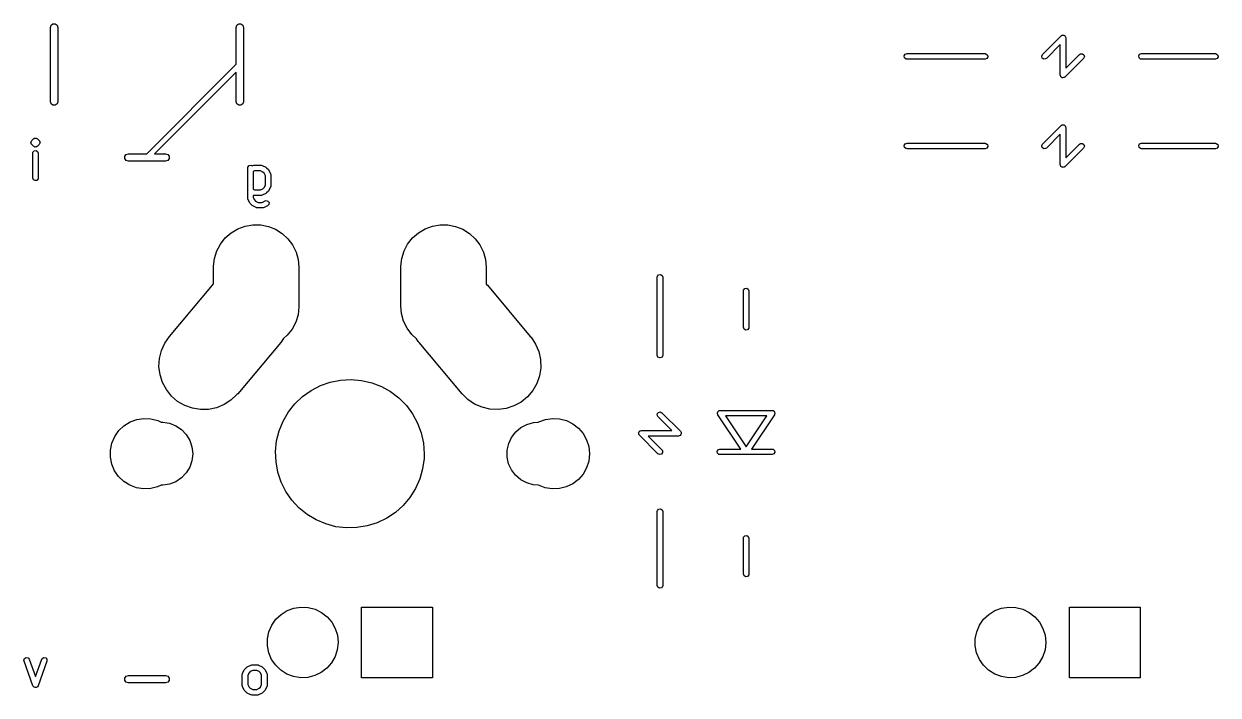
# Model space of a CAD drawing. Extents: x 0 to 132, y -20 to 105.
# Drawn here: x -0.03 to 32.12, y 21.55 to 39.62 of the extents above; entities that cross this region are included whole.
import ezdxf

# ---------------------------------------------------------------- set-up
doc = ezdxf.new("R2010")
doc.units = 0
doc.layers.add('BLACK', color=7, linetype='CONTINUOUS')

msp = doc.modelspace()

# ---------------------------------------------------------------- linework, layer by layer
at = {"layer": 'BLACK', "linetype": 'CONTINUOUS'}
for p, q in [((0.685001, 39.5275), (0.704099, 39.5863)), ((0.704099, 39.5863), (0.754099, 39.6226)), ((0.754099, 39.6226), (0.815902, 39.6226)), ((0.815902, 39.6226), (0.865902, 39.5863)), ((0.865902, 39.5863), (0.885, 39.5275)), ((5.685, 39.5275), (5.7041, 39.5863)), ((5.7041, 39.5863), (5.7541, 39.6226)), ((5.7541, 39.6226), (5.8159, 39.6226)), ((5.8159, 39.6226), (5.8659, 39.5863)), ((5.8659, 39.5863), (5.885, 39.5275)), ((0.685, 37.5275), (0.685001, 39.5275)), ((0.885, 39.5275), (0.885, 37.5275)), ((5.685, 38.5336), (5.685, 39.5275)), ((5.885, 39.5275), (5.885, 37.5275)), ((27.39, 38.7995), (27.89, 39.2995)), ((27.89, 39.2995), (27.9034, 39.3089)), ((27.9034, 39.3089), (27.9055, 39.3115)), ((27.9055, 39.3115), (27.9075, 39.3118)), ((27.9075, 39.3118), (27.9113, 39.3145)), ((27.9113, 39.3145), (27.9338, 39.3164)), ((27.9338, 39.3164), (27.956, 39.3204)), ((27.956, 39.3204), (27.959, 39.3186)), ((27.959, 39.3186), (27.9624, 39.3189)), ((27.9624, 39.3189), (27.9809, 39.306)), ((27.9809, 39.306), (28.0005, 39.2947)), ((28.0005, 39.2947), (28.0016, 39.2915)), ((28.0016, 39.2915), (28.0044, 39.2895)), ((28.0044, 39.2895), (28.0103, 39.2677)), ((28.0103, 39.2677), (28.018, 39.2465)), ((28.018, 39.2465), (28.018, 38.4276)), ((27.868, 39.0654), (27.496, 38.6935)), ((27.868, 38.2465), (27.868, 39.0654)), ((23.6691, 38.7595), (23.6948, 38.804)), ((23.678, 38.709), (23.6691, 38.7595)), ((23.7173, 38.676), (23.678, 38.709)), ((23.6948, 38.804), (23.743, 38.8215)), ((23.743, 38.6715), (23.7173, 38.676)), ((23.743, 38.8215), (25.843, 38.8215)), ((25.843, 38.6715), (23.743, 38.6715)), ((25.843, 38.8215), (25.8687, 38.817)), ((25.8912, 38.689), (25.843, 38.6715)), ((25.8687, 38.817), (25.908, 38.784)), ((25.9169, 38.7335), (25.8912, 38.689)), ((25.908, 38.784), (25.9169, 38.7335)), ((27.3683, 38.753), (27.39, 38.7995)), ((27.3816, 38.7035), (27.3683, 38.753)), ((27.4236, 38.6741), (27.3816, 38.7035)), ((27.4747, 38.6785), (27.4236, 38.6741)), ((27.496, 38.6935), (27.4747, 38.6785)), ((28.496, 38.6935), (27.996, 38.1935)), ((28.018, 38.4276), (28.39, 38.7995)), ((28.39, 38.7995), (28.4113, 38.8145)), ((28.4113, 38.8145), (28.4624, 38.8189)), ((28.4624, 38.8189), (28.5044, 38.7895)), ((28.5177, 38.74), (28.496, 38.6935)), ((28.5044, 38.7895), (28.5177, 38.74)), ((29.9791, 38.7595), (30.0048, 38.804)), ((29.988, 38.709), (29.9791, 38.7595)), ((30.0273, 38.676), (29.988, 38.709)), ((30.0048, 38.804), (30.053, 38.8215)), ((30.053, 38.6715), (30.0273, 38.676)), ((30.053, 38.8215), (32.043, 38.8215)), ((32.043, 38.6715), (30.053, 38.6715)), ((32.043, 38.8215), (32.0687, 38.817)), ((32.0912, 38.689), (32.043, 38.6715)), ((32.0687, 38.817), (32.108, 38.784)), ((32.1169, 38.7335), (32.0912, 38.689)), ((32.108, 38.784), (32.1169, 38.7335)), ((3.27893, 36.1275), (5.685, 38.5336)), ((5.685, 38.3214), (3.49107, 36.1275)), ((5.685, 37.5275), (5.685, 38.3214)), ((27.8757, 38.2253), (27.868, 38.2465)), ((27.8816, 38.2035), (27.8757, 38.2253)), ((27.8844, 38.2015), (27.8816, 38.2035)), ((27.8855, 38.1983), (27.8844, 38.2015)), ((27.9051, 38.187), (27.8855, 38.1983)), ((27.9236, 38.1741), (27.9051, 38.187)), ((27.927, 38.1744), (27.9236, 38.1741)), ((27.93, 38.1726), (27.927, 38.1744)), ((27.9522, 38.1766), (27.93, 38.1726)), ((27.9747, 38.1785), (27.9522, 38.1766)), ((27.9785, 38.1812), (27.9747, 38.1785)), ((27.9805, 38.1815), (27.9785, 38.1812)), ((27.9826, 38.1841), (27.9805, 38.1815)), ((27.996, 38.1935), (27.9826, 38.1841)), ((0.704098, 37.4687), (0.685, 37.5275)), ((0.754098, 37.4324), (0.704098, 37.4687)), ((0.815901, 37.4324), (0.754098, 37.4324)), ((0.865902, 37.4687), (0.815901, 37.4324)), ((0.885, 37.5275), (0.865902, 37.4687)), ((5.7041, 37.4687), (5.685, 37.5275)), ((5.7541, 37.4324), (5.7041, 37.4687)), ((5.8159, 37.4324), (5.7541, 37.4324)), ((5.8659, 37.4687), (5.8159, 37.4324)), ((5.885, 37.5275), (5.8659, 37.4687)), ((27.39, 36.3865), (27.89, 36.8865)), ((27.868, 36.6524), (27.496, 36.2805)), ((27.868, 35.8335), (27.868, 36.6524)), ((27.89, 36.8865), (27.9034, 36.8959)), ((27.9034, 36.8959), (27.9055, 36.8985)), ((27.9055, 36.8985), (27.9075, 36.8988)), ((27.9075, 36.8988), (27.9113, 36.9015)), ((27.9113, 36.9015), (27.9338, 36.9034)), ((27.9338, 36.9034), (27.956, 36.9074)), ((27.956, 36.9074), (27.959, 36.9056)), ((27.959, 36.9056), (27.9624, 36.9059)), ((27.9624, 36.9059), (27.9809, 36.893)), ((27.9809, 36.893), (28.0005, 36.8817)), ((28.0005, 36.8817), (28.0016, 36.8785)), ((28.0016, 36.8785), (28.0044, 36.8765)), ((28.0044, 36.8765), (28.0103, 36.8547)), ((28.0103, 36.8547), (28.018, 36.8335)), ((28.018, 36.8335), (28.018, 36.0146)), ((0.162666, 36.434), (0.165526, 36.4402)), ((0.167709, 36.4152), (0.162666, 36.434)), ((0.164936, 36.4469), (0.176111, 36.4629)), ((0.165526, 36.4402), (0.164936, 36.4469)), ((0.169407, 36.3958), (0.167709, 36.4152)), ((0.175082, 36.3877), (0.169407, 36.3958)), ((0.175944, 36.3845), (0.175082, 36.3877)), ((0.178673, 36.3826), (0.175944, 36.3845)), ((0.176111, 36.4629), (0.184347, 36.4805)), ((0.184348, 36.3745), (0.178673, 36.3826)), ((0.184347, 36.4805), (0.231968, 36.5282)), ((0.231968, 36.3268), (0.184348, 36.3745)), ((0.231968, 36.5282), (0.240072, 36.5338)), ((0.249627, 36.3186), (0.231968, 36.3268)), ((0.240072, 36.5338), (0.241983, 36.5366)), ((0.241983, 36.5366), (0.245201, 36.5374)), ((0.245201, 36.5374), (0.245378, 36.5375)), ((0.245378, 36.5375), (0.2475, 36.5401)), ((0.2475, 36.5401), (0.249491, 36.5404)), ((0.249491, 36.5404), (0.253304, 36.5431)), ((0.253304, 36.5431), (0.272716, 36.5448)), ((0.272716, 36.5448), (0.291537, 36.5498)), ((0.291537, 36.5498), (0.294644, 36.5484)), ((0.294644, 36.5484), (0.298023, 36.549)), ((0.298023, 36.549), (0.300995, 36.5473)), ((0.300995, 36.5473), (0.304411, 36.5476)), ((0.304411, 36.5476), (0.320375, 36.5364)), ((0.320375, 36.5364), (0.338033, 36.5282)), ((0.338033, 36.3268), (0.329928, 36.3212)), ((0.338033, 36.5282), (0.385652, 36.4805)), ((0.385651, 36.3745), (0.338033, 36.3268)), ((0.393885, 36.3921), (0.385651, 36.3745)), ((0.385652, 36.4805), (0.391327, 36.4724)), ((0.391327, 36.4724), (0.394055, 36.4705)), ((0.405063, 36.4081), (0.393885, 36.3921)), ((0.394055, 36.4705), (0.394917, 36.4673)), ((0.394917, 36.4673), (0.400592, 36.4592)), ((0.400592, 36.4592), (0.40229, 36.4398)), ((0.40229, 36.4398), (0.407333, 36.421)), ((0.407333, 36.421), (0.404473, 36.4148)), ((0.404473, 36.4148), (0.405063, 36.4081)), ((23.6691, 36.3465), (23.6948, 36.391)), ((23.678, 36.296), (23.6691, 36.3465)), ((23.6948, 36.391), (23.743, 36.4085)), ((23.743, 36.4085), (25.843, 36.4085)), ((25.843, 36.4085), (25.8687, 36.404)), ((25.8687, 36.404), (25.908, 36.371)), ((25.908, 36.371), (25.9169, 36.3205)), ((27.3683, 36.34), (27.39, 36.3865)), ((27.3816, 36.2905), (27.3683, 36.34)), ((28.018, 36.0146), (28.39, 36.3865)), ((28.39, 36.3865), (28.4113, 36.4015)), ((28.4113, 36.4015), (28.4624, 36.4059)), ((28.4624, 36.4059), (28.5044, 36.3765)), ((28.5177, 36.327), (28.496, 36.2805)), ((28.5044, 36.3765), (28.5177, 36.327)), ((29.9791, 36.3465), (30.0048, 36.391)), ((29.988, 36.296), (29.9791, 36.3465)), ((30.0048, 36.391), (30.053, 36.4085)), ((30.053, 36.4085), (32.043, 36.4085)), ((32.043, 36.4085), (32.0687, 36.404)), ((32.0687, 36.404), (32.108, 36.371)), ((32.108, 36.371), (32.1169, 36.3205)), ((0.21, 35.4751), (0.210001, 36.1418)), ((0.210001, 36.1418), (0.214524, 36.1674)), ((0.214524, 36.1674), (0.247501, 36.2067)), ((0.247501, 36.2067), (0.298024, 36.2156)), ((0.265589, 36.3074), (0.249627, 36.3186)), ((0.269005, 36.3077), (0.265589, 36.3074)), ((0.271977, 36.306), (0.269005, 36.3077)), ((0.275357, 36.3066), (0.271977, 36.306)), ((0.278464, 36.3052), (0.275357, 36.3066)), ((0.297284, 36.3102), (0.278464, 36.3052)), ((0.316696, 36.3119), (0.297284, 36.3102)), ((0.298024, 36.2156), (0.342453, 36.19)), ((0.320509, 36.3146), (0.316696, 36.3119)), ((0.3225, 36.3149), (0.320509, 36.3146)), ((0.324622, 36.3175), (0.3225, 36.3149)), ((0.324801, 36.3176), (0.324622, 36.3175)), ((0.328018, 36.3184), (0.324801, 36.3176)), ((0.329928, 36.3212), (0.328018, 36.3184)), ((0.342453, 36.19), (0.36, 36.1418)), ((0.36, 36.1418), (0.36, 35.4751)), ((2.68989, 36.0584), (2.72622, 36.1084)), ((2.68989, 35.9966), (2.68989, 36.0584)), ((2.72622, 36.1084), (2.785, 36.1275)), ((2.785, 36.1275), (3.27893, 36.1275)), ((3.49107, 36.1275), (3.785, 36.1275)), ((3.785, 36.1275), (3.84378, 36.1084)), ((3.84378, 36.1084), (3.88011, 36.0584)), ((3.88011, 36.0584), (3.88011, 35.9966)), ((23.7173, 36.263), (23.678, 36.296)), ((23.743, 36.2585), (23.7173, 36.263)), ((25.843, 36.2585), (23.743, 36.2585)), ((25.8912, 36.276), (25.843, 36.2585)), ((25.9169, 36.3205), (25.8912, 36.276)), ((27.4236, 36.2611), (27.3816, 36.2905)), ((27.4747, 36.2655), (27.4236, 36.2611)), ((27.496, 36.2805), (27.4747, 36.2655)), ((28.496, 36.2805), (27.996, 35.7805)), ((30.0273, 36.263), (29.988, 36.296)), ((30.053, 36.2585), (30.0273, 36.263)), ((32.043, 36.2585), (30.053, 36.2585)), ((32.0912, 36.276), (32.043, 36.2585)), ((32.1169, 36.3205), (32.0912, 36.276)), ((2.72622, 35.9466), (2.68989, 35.9966)), ((2.785, 35.9275), (2.72622, 35.9466)), ((3.785, 35.9275), (2.785, 35.9275)), ((3.84378, 35.9466), (3.785, 35.9275)), ((3.88011, 35.9966), (3.84378, 35.9466)), ((5.99571, 35.7418), (6.00024, 35.7674)), ((5.99571, 34.9323), (5.99571, 35.7418)), ((6.00024, 35.7674), (6.03321, 35.8067)), ((6.03321, 35.8067), (6.08374, 35.8156)), ((6.08374, 35.8156), (6.11262, 35.799)), ((6.11262, 35.799), (6.13241, 35.8089)), ((6.13241, 35.8089), (6.15738, 35.8163)), ((6.15738, 35.8163), (6.16174, 35.8153)), ((6.16174, 35.8153), (6.16595, 35.8168)), ((6.16595, 35.8168), (6.35643, 35.8168)), ((6.35643, 35.8168), (6.38208, 35.8123)), ((6.38208, 35.8123), (6.38551, 35.8094)), ((6.38551, 35.8094), (6.38997, 35.8089)), ((6.38997, 35.8089), (6.48521, 35.7612)), ((6.48521, 35.7612), (6.50321, 35.7479)), ((6.50321, 35.7479), (6.5047, 35.7472)), ((6.5047, 35.7472), (6.55232, 35.6996)), ((6.55232, 35.6996), (6.56518, 35.6812)), ((6.56518, 35.6812), (6.56637, 35.6801)), ((27.8757, 35.8123), (27.868, 35.8335)), ((27.8816, 35.7905), (27.8757, 35.8123)), ((27.8844, 35.7885), (27.8816, 35.7905)), ((27.8855, 35.7853), (27.8844, 35.7885)), ((27.9051, 35.774), (27.8855, 35.7853)), ((27.9236, 35.7611), (27.9051, 35.774)), ((27.927, 35.7614), (27.9236, 35.7611)), ((27.93, 35.7596), (27.927, 35.7614)), ((27.9522, 35.7636), (27.93, 35.7596)), ((27.9747, 35.7655), (27.9522, 35.7636)), ((27.9785, 35.7682), (27.9747, 35.7655)), ((27.9805, 35.7685), (27.9785, 35.7682)), ((27.9826, 35.7711), (27.9805, 35.7685)), ((27.996, 35.7805), (27.9826, 35.7711)), ((0.227547, 35.4269), (0.21, 35.4751)), ((0.271976, 35.4013), (0.227547, 35.4269)), ((0.322499, 35.4102), (0.271976, 35.4013)), ((0.355477, 35.4495), (0.322499, 35.4102)), ((0.36, 35.4751), (0.355477, 35.4495)), ((6.18366, 35.6668), (6.14571, 35.6478)), ((6.14571, 35.6478), (6.14571, 35.1691)), ((6.33872, 35.6668), (6.18366, 35.6668)), ((6.40724, 35.6325), (6.33872, 35.6668)), ((6.43764, 35.6021), (6.40724, 35.6325)), ((6.4719, 35.5336), (6.43764, 35.6021)), ((6.4719, 35.2833), (6.4719, 35.5336)), ((6.56637, 35.6801), (6.61398, 35.5849)), ((6.61398, 35.5849), (6.62141, 35.5599)), ((6.62141, 35.5599), (6.62037, 35.5555)), ((6.62037, 35.5555), (6.6219, 35.5513)), ((6.6219, 35.5513), (6.6219, 35.2656)), ((6.14571, 35.1691), (6.18366, 35.1501)), ((6.18366, 35.1501), (6.33872, 35.1501)), ((6.33872, 35.1501), (6.40724, 35.1844)), ((6.48521, 35.0557), (6.38997, 35.008)), ((6.40724, 35.1844), (6.43764, 35.2148)), ((6.43764, 35.2148), (6.4719, 35.2833)), ((6.48633, 35.0568), (6.48521, 35.0557)), ((6.5047, 35.0697), (6.48633, 35.0568)), ((6.55232, 35.1173), (6.5047, 35.0697)), ((6.55301, 35.1188), (6.55232, 35.1173)), ((6.56637, 35.1368), (6.55301, 35.1188)), ((6.61398, 35.2321), (6.56637, 35.1368)), ((6.6145, 35.2365), (6.61398, 35.2321)), ((6.61738, 35.2399), (6.6145, 35.2365)), ((6.6219, 35.2656), (6.61738, 35.2399)), ((5.99725, 34.928), (5.99571, 34.9323)), ((5.99621, 34.9237), (5.99725, 34.928)), ((6.00363, 34.8987), (5.99621, 34.9237)), ((6.05125, 34.8035), (6.00363, 34.8987)), ((6.05244, 34.8024), (6.05125, 34.8035)), ((6.0653, 34.784), (6.05244, 34.8024)), ((6.11292, 34.7364), (6.0653, 34.784)), ((6.1144, 34.7357), (6.11292, 34.7364)), ((6.13241, 34.7223), (6.1144, 34.7357)), ((6.22765, 34.6747), (6.13241, 34.7223)), ((6.16595, 35.0001), (6.14571, 35.0037)), ((6.14571, 35.0037), (6.14571, 34.95)), ((6.14571, 34.95), (6.17997, 34.8815)), ((6.35643, 35.0001), (6.16595, 35.0001)), ((6.17997, 34.8815), (6.21038, 34.851)), ((6.21038, 34.851), (6.27889, 34.8168)), ((6.27889, 34.8168), (6.38634, 34.8168)), ((6.36064, 35.0017), (6.35643, 35.0001)), ((6.365, 35.0006), (6.36064, 35.0017)), ((6.38997, 35.008), (6.365, 35.0006)), ((6.38634, 34.8168), (6.46574, 34.8565)), ((6.53282, 34.7223), (6.43759, 34.6747)), ((6.46574, 34.8565), (6.49071, 34.8639)), ((6.49071, 34.8639), (6.54061, 34.852)), ((6.5681, 34.7596), (6.53282, 34.7223)), ((6.54061, 34.852), (6.57117, 34.8108)), ((6.57117, 34.8108), (6.5681, 34.7596)), ((6.2321, 34.6742), (6.22765, 34.6747)), ((6.23554, 34.6713), (6.2321, 34.6742)), ((6.26119, 34.6668), (6.23554, 34.6713)), ((6.40405, 34.6668), (6.26119, 34.6668)), ((6.40826, 34.6683), (6.40405, 34.6668)), ((6.41262, 34.6673), (6.40826, 34.6683)), ((6.43759, 34.6747), (6.41262, 34.6673)), ((5.55005, 33.9989), (5.73091, 34.1065)), ((5.73091, 34.1065), (5.92836, 34.1793)), ((5.92836, 34.1793), (6.13577, 34.215)), ((6.13577, 34.215), (6.34621, 34.2122)), ((6.34621, 34.2122), (6.55262, 34.1711)), ((6.55262, 34.1711), (6.74809, 34.0932)), ((6.74809, 34.0932), (6.92608, 33.9809)), ((10.59, 33.9989), (10.7709, 34.1065)), ((10.7709, 34.1065), (10.9684, 34.1793)), ((10.9684, 34.1793), (11.1758, 34.215)), ((11.1758, 34.215), (11.3862, 34.2122)), ((11.3862, 34.2122), (11.5926, 34.1711)), ((11.5926, 34.1711), (11.7881, 34.0932)), ((11.7881, 34.0932), (11.9661, 33.9809)), ((5.26153, 33.6948), (5.39182, 33.8601)), ((5.39182, 33.8601), (5.55005, 33.9989)), ((6.92608, 33.9809), (7.08062, 33.838)), ((7.08062, 33.838), (7.20654, 33.6694)), ((10.3015, 33.6948), (10.4318, 33.8601)), ((10.4318, 33.8601), (10.59, 33.9989)), ((11.9661, 33.9809), (12.1206, 33.838)), ((12.1206, 33.838), (12.2465, 33.6694)), ((5.10113, 33.3076), (5.16354, 33.5086)), ((5.16354, 33.5086), (5.26153, 33.6948)), ((7.20654, 33.6694), (7.29962, 33.4806)), ((7.29962, 33.4806), (7.35674, 33.2781)), ((10.1411, 33.3076), (10.2035, 33.5086)), ((10.2035, 33.5086), (10.3015, 33.6948)), ((12.2465, 33.6694), (12.3396, 33.4806)), ((12.3396, 33.4806), (12.3967, 33.2781)), ((5.07639, 33.0986), (5.10113, 33.3076)), ((7.35674, 33.2781), (7.376, 33.0685)), ((10.1164, 33.0986), (10.1411, 33.3076)), ((12.3967, 33.2781), (12.416, 33.0685)), ((5.076, 33.0685), (5.07639, 33.0986)), ((5.076, 32.6205), (5.076, 33.0685)), ((7.376, 33.0685), (7.376, 32.0315)), ((10.116, 33.0685), (10.1164, 33.0986)), ((10.116, 32.0315), (10.116, 33.0685)), ((12.416, 33.0685), (12.416, 32.6175)), ((17.018, 32.8015), (17.0225, 32.8272)), ((17.018, 30.7015), (17.018, 32.8015)), ((17.0225, 32.8272), (17.0555, 32.8665)), ((17.0555, 32.8665), (17.106, 32.8754)), ((17.106, 32.8754), (17.1505, 32.8497)), ((17.1505, 32.8497), (17.168, 32.8015)), ((17.168, 32.8015), (17.168, 30.7015)), ((3.88819, 31.2081), (5.04521, 32.587)), ((5.04521, 32.587), (5.06571, 32.6108)), ((5.06571, 32.6108), (5.076, 32.6205)), ((12.416, 32.6175), (12.4468, 32.587)), ((12.4468, 32.587), (13.6038, 31.2081)), ((19.3435, 32.4572), (19.3765, 32.4965)), ((19.3765, 32.4965), (19.427, 32.5054)), ((19.427, 32.5054), (19.4715, 32.4797)), ((19.4715, 32.4797), (19.489, 32.4315)), ((19.339, 32.4315), (19.3435, 32.4572)), ((19.339, 31.4536), (19.339, 32.4315)), ((19.489, 32.4315), (19.489, 31.4536)), ((7.37561, 32.0014), (7.35087, 31.7924)), ((7.376, 32.0315), (7.37561, 32.0014)), ((10.1353, 31.8219), (10.116, 32.0315)), ((7.28846, 31.5914), (7.19047, 31.4052)), ((7.35087, 31.7924), (7.28846, 31.5914)), ((10.1924, 31.6194), (10.1353, 31.8219)), ((10.2855, 31.4306), (10.1924, 31.6194)), ((3.76301, 31.0277), (3.88819, 31.2081)), ((7.06018, 31.2399), (6.956, 31.1485)), ((7.19047, 31.4052), (7.06018, 31.2399)), ((10.4114, 31.262), (10.2855, 31.4306)), ((10.539, 31.1441), (10.4114, 31.262)), ((13.6038, 31.2081), (13.6237, 31.1838)), ((13.6237, 31.1838), (13.7441, 31.0002)), ((19.3565, 31.4054), (19.339, 31.4536)), ((19.401, 31.3797), (19.3565, 31.4054)), ((19.4515, 31.3886), (19.401, 31.3797)), ((19.4845, 31.4279), (19.4515, 31.3886)), ((19.489, 31.4536), (19.4845, 31.4279)), ((3.67282, 30.8275), (3.76301, 31.0277)), ((6.88371, 31.0443), (5.72669, 29.6654)), ((6.956, 31.1485), (6.88371, 31.0443)), ((10.5884, 31.0687), (10.539, 31.1441)), ((10.6083, 31.0443), (10.5884, 31.0687)), ((11.7653, 29.6654), (10.6083, 31.0443)), ((13.7441, 31.0002), (13.829, 30.7976)), ((3.60817, 30.3949), (3.62062, 30.6142)), ((3.62062, 30.6142), (3.67282, 30.8275)), ((13.829, 30.7976), (13.8756, 30.583)), ((13.8756, 30.583), (13.8823, 30.3635)), ((17.0355, 30.6533), (17.018, 30.7015)), ((17.08, 30.6276), (17.0355, 30.6533)), ((17.1305, 30.6365), (17.08, 30.6276)), ((17.1635, 30.6758), (17.1305, 30.6365)), ((17.168, 30.7015), (17.1635, 30.6758)), ((3.63589, 30.1771), (3.60817, 30.3949)), ((13.8823, 30.3635), (13.8489, 30.1465)), ((3.70284, 29.9679), (3.63589, 30.1771)), ((3.80678, 29.7745), (3.70284, 29.9679)), ((7.9517, 29.8855), (8.21825, 29.9791)), ((8.21825, 29.9791), (8.49533, 30.0342)), ((8.49533, 30.0342), (8.77741, 30.0498)), ((8.77741, 30.0498), (9.05887, 30.0254)), ((9.05887, 30.0254), (9.33408, 29.9616)), ((9.33408, 29.9616), (9.59756, 29.8597)), ((13.7765, 29.9392), (13.6675, 29.7485)), ((13.8489, 30.1465), (13.7765, 29.9392)), ((3.94423, 29.6032), (3.80678, 29.7745)), ((4.1106, 29.4599), (3.94423, 29.6032)), ((5.70619, 29.6416), (5.54623, 29.4912)), ((5.72669, 29.6654), (5.70619, 29.6416)), ((7.26674, 29.396), (7.47115, 29.591)), ((7.47115, 29.591), (7.701, 29.7553)), ((7.701, 29.7553), (7.9517, 29.8855)), ((9.59756, 29.8597), (9.84405, 29.7216)), ((9.84405, 29.7216), (10.0686, 29.5502)), ((11.9213, 29.5108), (11.7653, 29.6654)), ((13.5256, 29.5809), (13.3556, 29.4419)), ((13.6675, 29.7485), (13.5256, 29.5809)), ((4.3003, 29.3492), (4.1106, 29.4599)), ((4.50699, 29.275), (4.3003, 29.3492)), ((4.72373, 29.2397), (4.50699, 29.275)), ((5.15829, 29.2892), (4.94328, 29.2445)), ((5.36154, 29.3724), (5.15829, 29.2892)), ((5.54623, 29.4912), (5.36154, 29.3724)), ((7.09184, 29.1742), (7.26674, 29.396)), ((10.0686, 29.5502), (10.2668, 29.3489)), ((10.2668, 29.3489), (10.4347, 29.1217)), ((12.1028, 29.3872), (11.9213, 29.5108)), ((12.3038, 29.2988), (12.1028, 29.3872)), ((12.5175, 29.2485), (12.3038, 29.2988)), ((12.9545, 29.2675), (12.7369, 29.2379)), ((13.1631, 29.3363), (12.9545, 29.2675)), ((13.3556, 29.4419), (13.1631, 29.3363)), ((2.82955, 28.9039), (3.00974, 28.9702)), ((3.00974, 28.9702), (3.19959, 28.9989)), ((3.19959, 28.9989), (3.39134, 28.9888)), ((3.39134, 28.9888), (3.57714, 28.9404)), ((3.57714, 28.9404), (3.66693, 28.8962)), ((4.94328, 29.2445), (4.72373, 29.2397)), ((6.94994, 28.9299), (7.09184, 29.1742)), ((10.4347, 29.1217), (10.5688, 28.873)), ((12.7369, 29.2379), (12.5175, 29.2485)), ((13.8295, 28.9039), (14.0097, 28.9702)), ((14.0097, 28.9702), (14.1996, 28.9989)), ((14.1996, 28.9989), (14.3913, 28.9888)), ((14.3913, 28.9888), (14.5771, 28.9404)), ((14.5771, 28.9404), (14.7494, 28.8556)), ((17.0206, 29.1209), (17.05, 29.1629)), ((17.025, 29.0698), (17.0206, 29.1209)), ((17.04, 29.0485), (17.025, 29.0698)), ((17.4119, 28.6765), (17.04, 29.0485)), ((17.05, 29.1629), (17.0995, 29.1762)), ((17.0995, 29.1762), (17.146, 29.1545)), ((17.146, 29.1545), (17.646, 28.6545)), ((18.6416, 29.1552), (18.647, 29.1645)), ((18.6444, 29.1398), (18.6416, 29.1552)), ((18.6427, 29.1242), (18.6444, 29.1398)), ((18.65, 29.1076), (18.6427, 29.1242)), ((18.647, 29.1645), (18.6482, 29.1753)), ((18.6482, 29.1753), (18.6595, 29.1861)), ((18.6505, 29.1047), (18.65, 29.1076)), ((18.6518, 29.1037), (18.6505, 29.1047)), ((18.6532, 29.1004), (18.6518, 29.1037)), ((19.2734, 28.1758), (18.6532, 29.1004)), ((18.6595, 29.1861), (18.6673, 29.1997)), ((18.6673, 29.1997), (18.6774, 29.2033)), ((18.6774, 29.2033), (18.6852, 29.2108)), ((18.6852, 29.2108), (18.7008, 29.2118)), ((18.7008, 29.2118), (18.7155, 29.2172)), ((18.7155, 29.2172), (20.1125, 29.2172)), ((18.8561, 29.0672), (19.4159, 28.2326)), ((19.9724, 29.0672), (18.8561, 29.0672)), ((19.4159, 28.2326), (19.9724, 29.0672)), ((20.1749, 29.1006), (19.5584, 28.1758)), ((20.1125, 29.2172), (20.1158, 29.2166)), ((20.1158, 29.2166), (20.1173, 29.217)), ((20.1173, 29.217), (20.12, 29.2159)), ((20.12, 29.2159), (20.1382, 29.2127)), ((20.1382, 29.2127), (20.1501, 29.2027)), ((20.1501, 29.2027), (20.1643, 29.1964)), ((20.1643, 29.1964), (20.1691, 29.1867)), ((20.1691, 29.1867), (20.1775, 29.1797)), ((20.1786, 29.1157), (20.1749, 29.1006)), ((20.1775, 29.1797), (20.1802, 29.1644)), ((20.1864, 29.1292), (20.1786, 29.1157)), ((20.1802, 29.1644), (20.187, 29.1504)), ((20.187, 29.1504), (20.1845, 29.1399)), ((20.1845, 29.1399), (20.1864, 29.1292)), ((2.41672, 28.5135), (2.52685, 28.6707)), ((2.52685, 28.6707), (2.66636, 28.8027)), ((2.66636, 28.8027), (2.82955, 28.9039)), ((3.66693, 28.8962), (3.71345, 28.8987)), ((3.71345, 28.8987), (3.89458, 28.8687)), ((3.89458, 28.8687), (4.06505, 28.8005)), ((4.06505, 28.8005), (4.2169, 28.6973)), ((4.2169, 28.6973), (4.34305, 28.5639)), ((6.77578, 28.3939), (6.84389, 28.668)), ((6.84389, 28.668), (6.94994, 28.9299)), ((10.5688, 28.873), (10.6666, 28.608)), ((13.0989, 28.4903), (13.2105, 28.6362)), ((13.2105, 28.6362), (13.3507, 28.7547)), ((13.3507, 28.7547), (13.5131, 28.8403)), ((13.5131, 28.8403), (13.6901, 28.8891)), ((13.6901, 28.8891), (13.8164, 28.8957)), ((13.8164, 28.8957), (13.8295, 28.9039)), ((14.7494, 28.8556), (14.9011, 28.738)), ((14.9011, 28.738), (15.0261, 28.5922)), ((16.5191, 28.6145), (16.5209, 28.6175)), ((16.5231, 28.5923), (16.5191, 28.6145)), ((16.5206, 28.6209), (16.5335, 28.6394)), ((16.5209, 28.6175), (16.5206, 28.6209)), ((16.5335, 28.6394), (16.5448, 28.659)), ((16.5448, 28.659), (16.548, 28.6601)), ((16.548, 28.6601), (16.55, 28.6629)), ((16.55, 28.6629), (16.5718, 28.6688)), ((16.5718, 28.6688), (16.593, 28.6765)), ((16.593, 28.6765), (17.4119, 28.6765)), ((17.646, 28.6545), (17.6554, 28.6411)), ((17.6554, 28.6411), (17.658, 28.639)), ((17.658, 28.639), (17.6583, 28.637)), ((17.6583, 28.637), (17.661, 28.6332)), ((17.661, 28.6332), (17.6629, 28.6107)), ((17.6629, 28.6107), (17.6669, 28.5885)), ((2.3012, 28.1493), (2.34047, 28.3373)), ((2.34047, 28.3373), (2.41672, 28.5135)), ((4.34305, 28.5639), (4.43761, 28.4065)), ((4.43761, 28.4065), (4.49617, 28.2325)), ((6.74699, 28.1128), (6.77578, 28.3939)), ((10.6666, 28.608), (10.726, 28.3318)), ((10.726, 28.3318), (10.746, 28.05)), ((12.9813, 28.1447), (13.0213, 28.3239)), ((13.0213, 28.3239), (13.0989, 28.4903)), ((15.0261, 28.5922), (15.1192, 28.4242)), ((15.1192, 28.4242), (15.1766, 28.241)), ((16.525, 28.5698), (16.5231, 28.5923)), ((16.5277, 28.566), (16.525, 28.5698)), ((16.528, 28.564), (16.5277, 28.566)), ((16.5306, 28.5619), (16.528, 28.564)), ((16.54, 28.5485), (16.5306, 28.5619)), ((17.04, 28.0485), (16.54, 28.5485)), ((17.593, 28.5265), (16.7741, 28.5265)), ((16.7741, 28.5265), (17.146, 28.1545)), ((17.6142, 28.5342), (17.593, 28.5265)), ((17.636, 28.5401), (17.6142, 28.5342)), ((17.638, 28.5429), (17.636, 28.5401)), ((17.6412, 28.544), (17.638, 28.5429)), ((17.6525, 28.5636), (17.6412, 28.544)), ((17.6654, 28.5821), (17.6525, 28.5636)), ((17.6669, 28.5885), (17.6651, 28.5855)), ((17.6651, 28.5855), (17.6654, 28.5821)), ((2.30053, 27.9573), (2.3012, 28.1493)), ((4.51598, 28.0441), (4.49488, 27.8617)), ((4.49617, 28.2325), (4.516, 28.05)), ((4.516, 28.05), (4.51598, 28.0441)), ((6.75808, 27.8305), (6.74699, 28.1128)), ((10.746, 28.05), (10.7421, 27.9244)), ((12.9807, 27.9612), (12.9813, 28.1447)), ((15.196, 28.0434), (15.1752, 27.8525)), ((15.1766, 28.241), (15.196, 28.05)), ((15.196, 28.05), (15.196, 28.0434)), ((17.0865, 28.0268), (17.04, 28.0485)), ((17.136, 28.0401), (17.0865, 28.0268)), ((17.1654, 28.0821), (17.136, 28.0401)), ((17.146, 28.1545), (17.161, 28.1332)), ((17.161, 28.1332), (17.1654, 28.0821)), ((18.6289, 28.1138), (18.6546, 28.1583)), ((18.6378, 28.0633), (18.6289, 28.1138)), ((18.6771, 28.0303), (18.6378, 28.0633)), ((18.6546, 28.1583), (18.7028, 28.1758)), ((18.7028, 28.0258), (18.6771, 28.0303)), ((18.7028, 28.1758), (19.2734, 28.1758)), ((20.1125, 28.0258), (18.7028, 28.0258)), ((19.5584, 28.1758), (20.1125, 28.1758)), ((20.1125, 28.1758), (20.1382, 28.1713)), ((20.1607, 28.0433), (20.1125, 28.0258)), ((20.1382, 28.1713), (20.1775, 28.1383)), ((20.1864, 28.0878), (20.1607, 28.0433)), ((20.1775, 28.1383), (20.1864, 28.0878)), ((2.33849, 27.7691), (2.30053, 27.9573)), ((2.41351, 27.5923), (2.33849, 27.7691)), ((4.4351, 27.6881), (4.33945, 27.5314)), ((4.49488, 27.8617), (4.4351, 27.6881)), ((6.80883, 27.5526), (6.75808, 27.8305)), ((10.7421, 27.9244), (10.7044, 27.6444)), ((13.0195, 27.7817), (12.9807, 27.9612)), ((13.0959, 27.6148), (13.0195, 27.7817)), ((15.1165, 27.6697), (15.0223, 27.5024)), ((15.1752, 27.8525), (15.1165, 27.6697)), ((2.52254, 27.4343), (2.41351, 27.5923)), ((2.66112, 27.3014), (2.52254, 27.4343)), ((4.21237, 27.3989), (4.0598, 27.2967)), ((4.33945, 27.5314), (4.21237, 27.3989)), ((6.89824, 27.2846), (6.80883, 27.5526)), ((10.6278, 27.3725), (10.5135, 27.1141)), ((10.7044, 27.6444), (10.6278, 27.3725)), ((13.2064, 27.4681), (13.0959, 27.6148)), ((13.3458, 27.3487), (13.2064, 27.4681)), ((13.5076, 27.2619), (13.3458, 27.3487)), ((14.8963, 27.3575), (14.7438, 27.2409)), ((15.0223, 27.5024), (14.8963, 27.3575)), ((2.8236, 27.1991), (2.66112, 27.3014)), ((3.00333, 27.1315), (2.8236, 27.1991)), ((3.19297, 27.1015), (3.00333, 27.1315)), ((3.38478, 27.1102), (3.19297, 27.1015)), ((3.57092, 27.1573), (3.38478, 27.1102)), ((3.66642, 27.2035), (3.57092, 27.1573)), ((3.70752, 27.201), (3.66642, 27.2035)), ((3.88886, 27.2297), (3.70752, 27.201)), ((4.0598, 27.2967), (3.88886, 27.2297)), ((7.02452, 27.0319), (6.89824, 27.2846)), ((7.18514, 26.7995), (7.02452, 27.0319)), ((10.5135, 27.1141), (10.364, 26.8744)), ((13.6842, 27.2119), (13.5076, 27.2619)), ((13.8156, 27.2041), (13.6842, 27.2119)), ((13.8236, 27.1991), (13.8156, 27.2041)), ((14.0033, 27.1315), (13.8236, 27.1991)), ((14.193, 27.1015), (14.0033, 27.1315)), ((14.3848, 27.1102), (14.193, 27.1015)), ((14.5709, 27.1573), (14.3848, 27.1102)), ((14.7438, 27.2409), (14.5709, 27.1573)), ((7.37691, 26.5921), (7.18514, 26.7995)), ((10.364, 26.8744), (10.1823, 26.6582)), ((7.59599, 26.4137), (7.37691, 26.5921)), ((7.83802, 26.268), (7.59599, 26.4137)), ((9.97181, 26.4697), (9.73692, 26.3127)), ((10.1823, 26.6582), (9.97181, 26.4697)), ((17.018, 26.4915), (17.0225, 26.5172)), ((17.018, 24.5015), (17.018, 26.4915)), ((17.0225, 26.5172), (17.0555, 26.5565)), ((17.0555, 26.5565), (17.106, 26.5654)), ((17.106, 26.5654), (17.1505, 26.5397)), ((17.1505, 26.5397), (17.168, 26.4915)), ((17.168, 26.4915), (17.168, 24.5015)), ((8.09816, 26.1578), (7.83802, 26.268)), ((8.37124, 26.0854), (8.09816, 26.1578)), ((8.65179, 26.0522), (8.37124, 26.0854)), ((8.93422, 26.0589), (8.65179, 26.0522)), ((9.21289, 26.1053), (8.93422, 26.0589)), ((9.48225, 26.1904), (9.21289, 26.1053)), ((9.73692, 26.3127), (9.48225, 26.1904)), ((19.339, 25.7767), (19.3435, 25.8024)), ((19.339, 24.8115), (19.339, 25.7767)), ((19.3435, 25.8024), (19.3765, 25.8417)), ((19.3765, 25.8417), (19.427, 25.8506)), ((19.427, 25.8506), (19.4715, 25.8249)), ((19.4715, 25.8249), (19.489, 25.7767)), ((19.489, 25.7767), (19.489, 24.8115)), ((19.3565, 24.7633), (19.339, 24.8115)), ((19.401, 24.7376), (19.3565, 24.7633)), ((19.4845, 24.7858), (19.4515, 24.7465)), ((19.489, 24.8115), (19.4845, 24.7858)), ((17.0355, 24.4533), (17.018, 24.5015)), ((17.08, 24.4276), (17.0355, 24.4533)), ((17.1305, 24.4365), (17.08, 24.4276)), ((17.1635, 24.4758), (17.1305, 24.4365)), ((17.168, 24.5015), (17.1635, 24.4758)), ((19.4515, 24.7465), (19.401, 24.7376)), ((6.89484, 23.7247), (7.05845, 23.8261)), ((7.05845, 23.8261), (7.23912, 23.8926)), ((7.23912, 23.8926), (7.42947, 23.9214)), ((7.42947, 23.9214), (7.62172, 23.9113)), ((7.62172, 23.9113), (7.80801, 23.8628)), ((7.80801, 23.8628), (7.98075, 23.7778)), ((9.0635, 22.0175), (9.0635, 23.9225)), ((9.0635, 23.9225), (10.9685, 23.9225)), ((10.9685, 23.9225), (10.9685, 22.0175)), ((25.9448, 23.7247), (26.1085, 23.8261)), ((26.1085, 23.8261), (26.2891, 23.8926)), ((26.2891, 23.8926), (26.4795, 23.9214)), ((26.4795, 23.9214), (26.6717, 23.9113)), ((26.6717, 23.9113), (26.858, 23.8628)), ((26.858, 23.8628), (27.0307, 23.7778)), ((28.1135, 22.0175), (28.1135, 23.9225)), ((28.1135, 23.9225), (30.0185, 23.9225)), ((30.0185, 23.9225), (30.0185, 22.0175)), ((6.64454, 23.4347), (6.75496, 23.5924)), ((6.75496, 23.5924), (6.89484, 23.7247)), ((7.98075, 23.7778), (8.13286, 23.6598)), ((8.13286, 23.6598), (8.25814, 23.5136)), ((8.25814, 23.5136), (8.35148, 23.3452)), ((25.6945, 23.4347), (25.805, 23.5924)), ((25.805, 23.5924), (25.9448, 23.7247)), ((27.0307, 23.7778), (27.1829, 23.6598)), ((27.1829, 23.6598), (27.3081, 23.5136)), ((27.3081, 23.5136), (27.4015, 23.3452)), ((6.52872, 23.0696), (6.56809, 23.258)), ((6.56809, 23.258), (6.64454, 23.4347)), ((8.35148, 23.3452), (8.40904, 23.1615)), ((8.40904, 23.1615), (8.4285, 22.97)), ((25.5787, 23.0696), (25.6181, 23.258)), ((25.6181, 23.258), (25.6945, 23.4347)), ((27.4015, 23.3452), (27.459, 23.1615)), ((27.459, 23.1615), (27.4785, 22.97)), ((6.52805, 22.8771), (6.52872, 23.0696)), ((6.5661, 22.6883), (6.52805, 22.8771)), ((8.42848, 22.9633), (8.40769, 22.772)), ((8.4285, 22.97), (8.42848, 22.9633)), ((25.578, 22.8771), (25.5787, 23.0696)), ((25.6161, 22.6883), (25.578, 22.8771)), ((27.4785, 22.9633), (27.4577, 22.772)), ((27.4785, 22.97), (27.4785, 22.9633)), ((-0.028094, 22.4922), (-0.010257, 22.5403)), ((-0.010257, 22.5403), (0.034328, 22.5657)), ((0.034328, 22.5657), (0.084795, 22.5565)), ((0.084795, 22.5565), (0.117534, 22.517)), ((0.117534, 22.517), (0.285, 22.0481)), ((0.285, 22.0481), (0.452464, 22.517)), ((0.452464, 22.517), (0.465351, 22.5396)), ((0.465351, 22.5396), (0.509625, 22.5656)), ((0.509625, 22.5656), (0.560202, 22.557)), ((0.560202, 22.557), (0.593415, 22.5179)), ((0.593415, 22.5179), (0.593725, 22.4666)), ((6.64132, 22.5111), (6.5661, 22.6883)), ((6.75063, 22.3527), (6.64132, 22.5111)), ((8.34883, 22.5887), (8.25433, 22.4209)), ((8.40769, 22.772), (8.34883, 22.5887)), ((25.6913, 22.5111), (25.6161, 22.6883)), ((25.8006, 22.3527), (25.6913, 22.5111)), ((27.3988, 22.5887), (27.3043, 22.4209)), ((27.4577, 22.772), (27.3988, 22.5887)), ((-0.023726, 22.4666), (-0.028094, 22.4922)), ((0.214369, 21.7999), (-0.023726, 22.4666)), ((0.593725, 22.4666), (0.35563, 21.7999)), ((5.85601, 22.1349), (5.90363, 22.2301)), ((5.90363, 22.2301), (5.91699, 22.2481)), ((5.91699, 22.2481), (5.91768, 22.2496)), ((5.91768, 22.2496), (5.9653, 22.2972)), ((5.9653, 22.2972), (5.98367, 22.3101)), ((5.98367, 22.3101), (5.98479, 22.3112)), ((5.98479, 22.3112), (6.08003, 22.3589)), ((6.06276, 22.1825), (6.03235, 22.1521)), ((6.13127, 22.2168), (6.06276, 22.1825)), ((6.08003, 22.3589), (6.105, 22.3663)), ((6.105, 22.3663), (6.10936, 22.3653)), ((6.10936, 22.3653), (6.11357, 22.3668)), ((6.11357, 22.3668), (6.25643, 22.3668)), ((6.23872, 22.2168), (6.13127, 22.2168)), ((6.30724, 22.1825), (6.23872, 22.2168)), ((6.25643, 22.3668), (6.28208, 22.3623)), ((6.28208, 22.3623), (6.28551, 22.3594)), ((6.28551, 22.3594), (6.28997, 22.3589)), ((6.28997, 22.3589), (6.38521, 22.3112)), ((6.33764, 22.1521), (6.30724, 22.1825)), ((6.38521, 22.3112), (6.40321, 22.2979)), ((6.40321, 22.2979), (6.4047, 22.2972)), ((6.4047, 22.2972), (6.45232, 22.2496)), ((6.45232, 22.2496), (6.46518, 22.2312)), ((6.46518, 22.2312), (6.46637, 22.2301)), ((6.46637, 22.2301), (6.51398, 22.1349)), ((6.88958, 22.2194), (6.75063, 22.3527)), ((7.05248, 22.1168), (6.88958, 22.2194)), ((8.12803, 22.2757), (7.9751, 22.1587)), ((8.25433, 22.4209), (8.12803, 22.2757)), ((25.9396, 22.2194), (25.8006, 22.3527)), ((26.1025, 22.1168), (25.9396, 22.2194)), ((27.178, 22.2757), (27.0251, 22.1587)), ((27.3043, 22.4209), (27.178, 22.2757)), ((2.68989, 22.0084), (2.72622, 22.0584)), ((2.68989, 21.9466), (2.68989, 22.0084)), ((2.72622, 21.8966), (2.68989, 21.9466)), ((2.72622, 22.0584), (2.785, 22.0775)), ((2.785, 21.8775), (2.72622, 21.8966)), ((2.785, 22.0775), (3.785, 22.0775)), ((3.785, 21.8775), (2.785, 21.8775)), ((3.785, 22.0775), (3.84378, 22.0584)), ((3.84378, 21.8966), (3.785, 21.8775)), ((3.84378, 22.0584), (3.88011, 22.0084)), ((3.88011, 21.9466), (3.84378, 21.8966)), ((3.88011, 22.0084), (3.88011, 21.9466)), ((5.84809, 22.1013), (5.85262, 22.127)), ((5.8481, 21.8156), (5.84809, 22.1013)), ((5.85262, 22.127), (5.8555, 22.1304)), ((5.8555, 22.1304), (5.85601, 22.1349)), ((6.03235, 22.1521), (5.99809, 22.0836)), ((5.99809, 22.0836), (5.99809, 21.8333)), ((6.3719, 22.0836), (6.33764, 22.1521)), ((6.3719, 21.8333), (6.3719, 22.0836)), ((6.51398, 22.1349), (6.52141, 22.1099)), ((6.52141, 22.1099), (6.52037, 22.1055)), ((6.52037, 22.1055), (6.5219, 22.1013)), ((6.5219, 22.1013), (6.5219, 21.8156)), ((7.23269, 22.0491), (7.05248, 22.1168)), ((7.42283, 22.019), (7.23269, 22.0491)), ((7.61514, 22.0277), (7.42283, 22.019)), ((7.80177, 22.0749), (7.61514, 22.0277)), ((7.9751, 22.1587), (7.80177, 22.0749)), ((10.9685, 22.0175), (9.0635, 22.0175)), ((26.2827, 22.0491), (26.1025, 22.1168)), ((26.4728, 22.019), (26.2827, 22.0491)), ((26.6651, 22.0277), (26.4728, 22.019)), ((26.8518, 22.0749), (26.6651, 22.0277)), ((27.0251, 22.1587), (26.8518, 22.0749)), ((30.0185, 22.0175), (28.1135, 22.0175)), ((0.214677, 21.7995), (0.214369, 21.7999)), ((0.21468, 21.799), (0.214677, 21.7995)), ((0.230973, 21.7799), (0.21468, 21.799)), ((0.247108, 21.7604), (0.230973, 21.7799)), ((0.247582, 21.7603), (0.247108, 21.7604)), ((0.247893, 21.7599), (0.247582, 21.7603)), ((0.272733, 21.7557), (0.247893, 21.7599)), ((0.297577, 21.7512), (0.272733, 21.7557)), ((0.297996, 21.7514), (0.297577, 21.7512)), ((0.298469, 21.7513), (0.297996, 21.7514)), ((0.320208, 21.7641), (0.298469, 21.7513)), ((0.342161, 21.7766), (0.320208, 21.7641)), ((0.342328, 21.777), (0.342161, 21.7766)), ((0.342743, 21.7773), (0.342328, 21.777)), ((0.35563, 21.7999), (0.342743, 21.7773)), ((5.84963, 21.8114), (5.8481, 21.8156)), ((5.84859, 21.807), (5.84963, 21.8114)), ((5.85601, 21.7821), (5.84859, 21.807)), ((5.90363, 21.6868), (5.85601, 21.7821)), ((5.90482, 21.6857), (5.90363, 21.6868)), ((5.91768, 21.6673), (5.90482, 21.6857)), ((5.9653, 21.6197), (5.91768, 21.6673)), ((5.96678, 21.619), (5.9653, 21.6197)), ((5.98479, 21.6057), (5.96678, 21.619)), ((6.08003, 21.558), (5.98479, 21.6057)), ((5.99809, 21.8333), (6.03235, 21.7648)), ((6.03235, 21.7648), (6.06276, 21.7344)), ((6.06276, 21.7344), (6.13127, 21.7001)), ((6.08448, 21.5575), (6.08003, 21.558)), ((6.08792, 21.5546), (6.08448, 21.5575)), ((6.11357, 21.5501), (6.08792, 21.5546)), ((6.25643, 21.5501), (6.11357, 21.5501)), ((6.13127, 21.7001), (6.23872, 21.7001)), ((6.23872, 21.7001), (6.30724, 21.7344)), ((6.26064, 21.5517), (6.25643, 21.5501)), ((6.265, 21.5506), (6.26064, 21.5517)), ((6.28997, 21.558), (6.265, 21.5506)), ((6.38521, 21.6057), (6.28997, 21.558)), ((6.30724, 21.7344), (6.33764, 21.7648)), ((6.33764, 21.7648), (6.3719, 21.8333)), ((6.38633, 21.6068), (6.38521, 21.6057)), ((6.4047, 21.6197), (6.38633, 21.6068)), ((6.45232, 21.6673), (6.4047, 21.6197)), ((6.45301, 21.6688), (6.45232, 21.6673)), ((6.46637, 21.6868), (6.45301, 21.6688)), ((6.51398, 21.7821), (6.46637, 21.6868)), ((6.5145, 21.7865), (6.51398, 21.7821)), ((6.51738, 21.7899), (6.5145, 21.7865)), ((6.5219, 21.8156), (6.51738, 21.7899))]:
    msp.add_line(p, q, dxfattribs=at)

doc.saveas('drawing.dxf')
